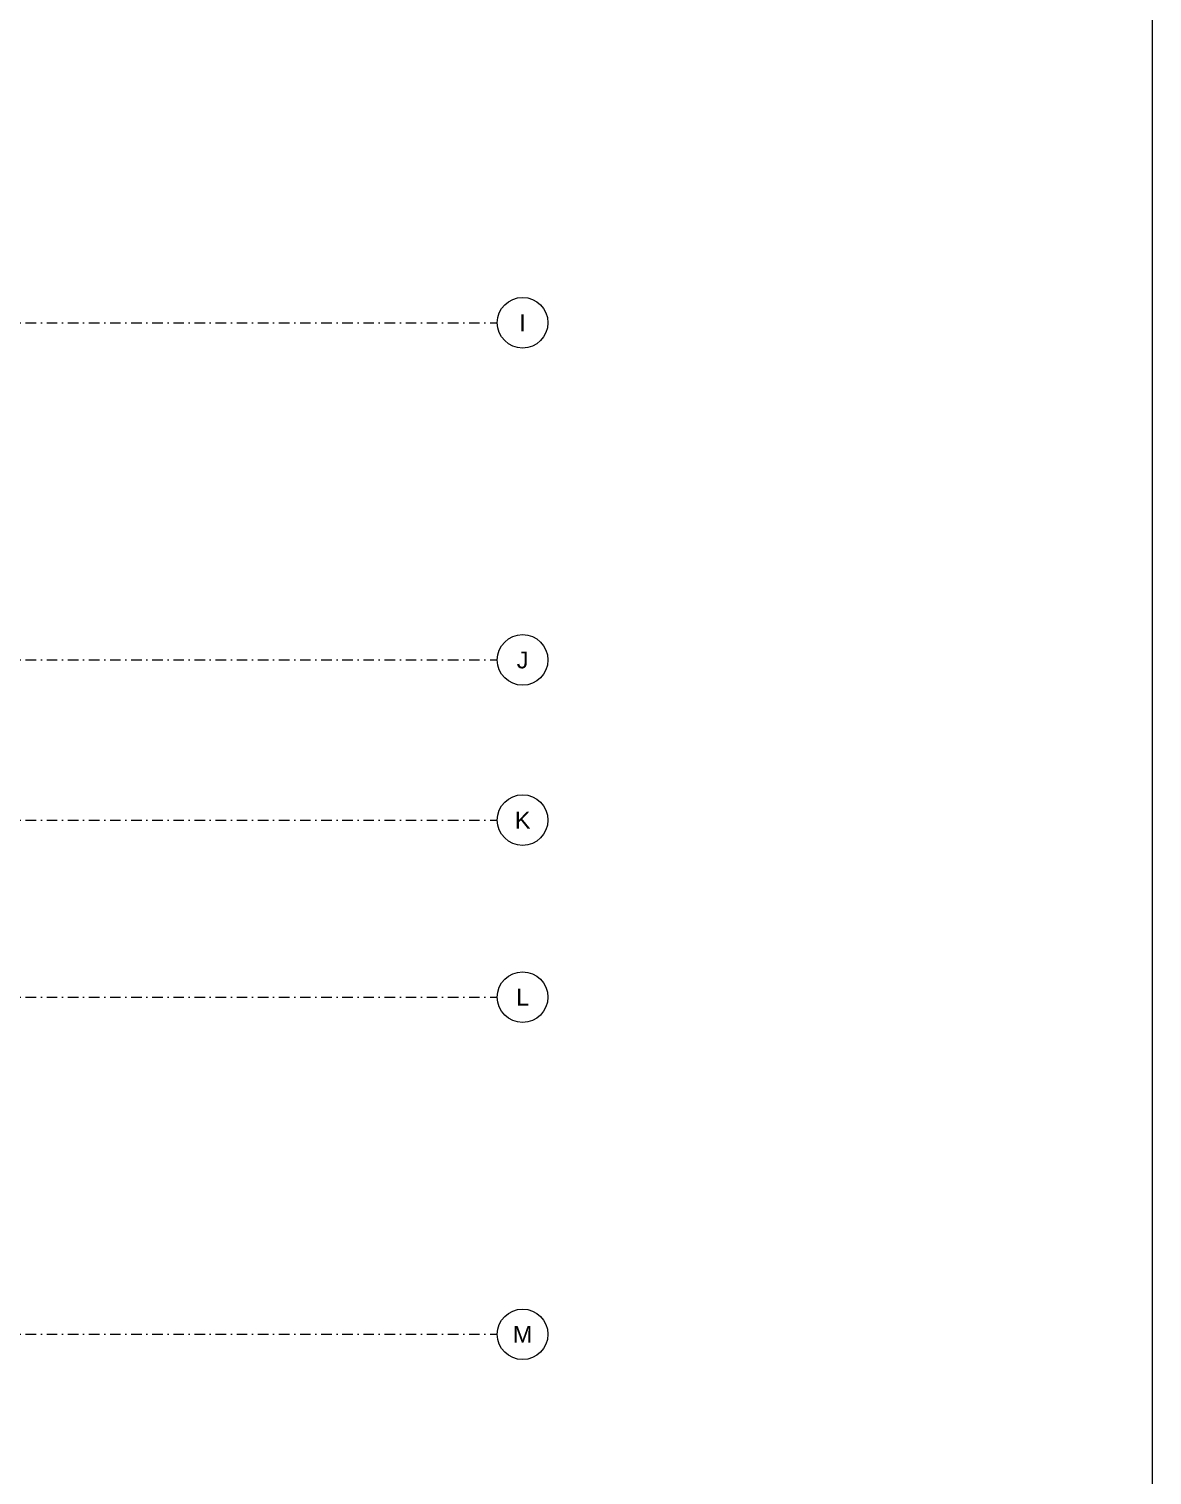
# Model space of a CAD drawing. Header units: metres. Extents: x -17822 to 152406, y -4219 to 19791.
# Drawn here: x 97335 to 100000, y 506 to 3937 of the extents above; entities that cross this region are included whole.
import ezdxf
from ezdxf.enums import TextEntityAlignment as Align

# ---------------------------------------------------------------- set-up
doc = ezdxf.new("R2010")
doc.units = ezdxf.units.M
doc.header["$LTSCALE"] = 100
doc.header["$MEASUREMENT"] = 0
doc.linetypes.add('DASHDOT2', pattern=[0.5, 0.25, -0.125, 0, -0.125])
doc.layers.get('0').update_dxf_attribs({"color": 9, "lineweight": 9})
doc.layers.add('21', color=9, linetype='Continuous', lineweight=9)
doc.layers.add('24', color=9, linetype='DASHDOT2', lineweight=9)
doc.styles.add('Arial', font='arial.ttf', dxfattribs={"height": 2.5})

# ---------------------------------------------------------------- blocks, each defined once
blk = doc.blocks.new('0_aks')
at = {"linetype": 'Continuous'}
blk.add_circle((0, 0), 3, dxfattribs=at)
at = {"style": 'Arial'}
blk.add_attdef('AKS', text='', height=2, dxfattribs=at).set_placement((0, 0), align=Align.MIDDLE_CENTER)
blk = doc.blocks.new('p-akslar_yeni')
at = {"layer": '24'}
for points in [[(18840, -5335), (20861, -5335)], [(18840, -6135), (20861, -6135)], [(18840, -6515), (20861, -6515)], [(18840, -6935), (20861, -6935)], [(18840, -7735), (20861, -7735)]]:
    blk.add_lwpolyline(points, dxfattribs=at)
at = {"layer": '21', "xscale": 20, "yscale": 20, "zscale": 20}
for p, values in [((20921, -5335), {'AKS': 'I'}), ((20921, -6135), {'AKS': 'J'}), ((20921, -6515), {'AKS': 'K'}), ((20921, -6935), {'AKS': 'L'}), ((20921, -7735), {'AKS': 'M'})]:
    blk.add_blockref('0_aks', p, dxfattribs=at).add_auto_attribs(values)

msp = doc.modelspace()

# ---------------------------------------------------------------- linework, layer by layer
at = {"color": 4}
msp.add_lwpolyline([(74479.28, 12281.44), (99999.52, 12281.44), (99999.52, -3898.56), (74479.28, -3898.56)], close=True, dxfattribs=at)

# ---------------------------------------------------------------- block references
at = {"layer": '24'}
msp.add_blockref('p-akslar_yeni', (77585, 8575), dxfattribs=at)
msp.add_blockref('p-akslar_yeni', (77585, 8575), dxfattribs=at)

doc.saveas('drawing.dxf')
